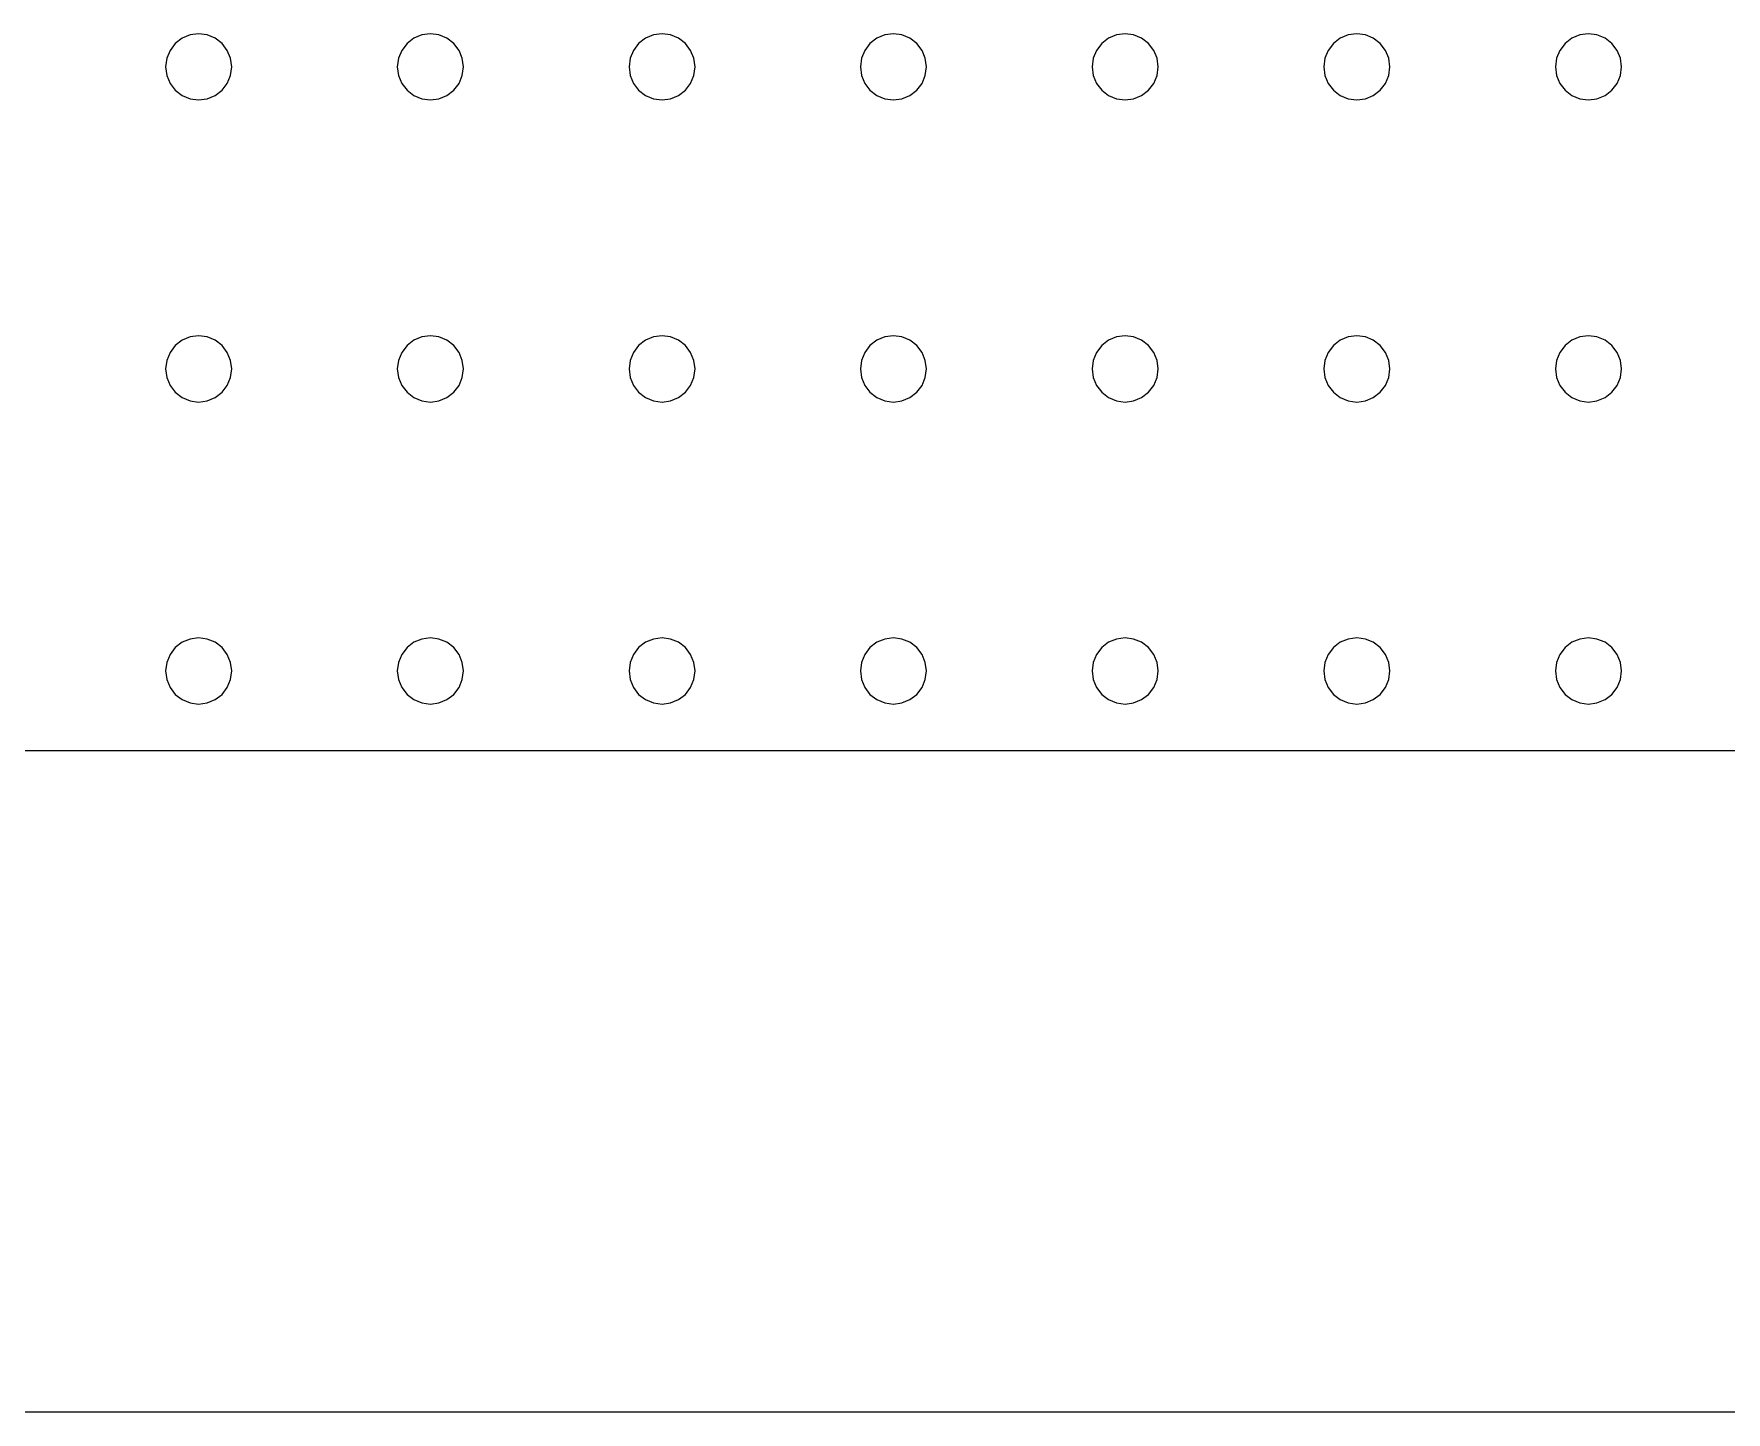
# Model space of a CAD drawing. Header units: millimetres. Extents: x 2562 to 7288, y 778 to 5635.
# Drawn here: x 5838.04 to 5853.39, y 1649.62 to 1662.13 of the extents above; entities that cross this region are included whole.
import ezdxf

# ---------------------------------------------------------------- set-up
doc = ezdxf.new("R2010")
doc.units = ezdxf.units.MM
doc.layers.add('0-gnl-gor3', color=252, linetype='Continuous')
doc.layers.add('2-tef-sabit', color=251, linetype='Continuous')

# ---------------------------------------------------------------- blocks, each defined once
blk = doc.blocks.new('ice well')
at = {"layer": '0-gnl-gor3'}
for p, q in [((62368.94, 6543.76), (62368.94, 6960.06)), ((62428.94, 6545.76), (62428.94, 6854.24)), ((62434.67, 6839.59), (62434.05, 6839.11)), ((62435.4, 6839.89), (62434.67, 6839.59)), ((62436.17, 6839.99), (62435.4, 6839.89)), ((62436.95, 6839.89), (62436.17, 6839.99)), ((62437.67, 6839.59), (62436.95, 6839.89)), ((62438.29, 6839.11), (62437.67, 6839.59)), ((62462.07, 6839.59), (62461.45, 6839.11)), ((62462.8, 6839.89), (62462.07, 6839.59)), ((62463.57, 6839.99), (62462.8, 6839.89)), ((62464.35, 6839.89), (62463.57, 6839.99)), ((62465.07, 6839.59), (62464.35, 6839.89)), ((62465.69, 6839.11), (62465.07, 6839.59)), ((62489.47, 6839.59), (62488.85, 6839.11)), ((62490.19, 6839.89), (62489.47, 6839.59)), ((62490.97, 6839.99), (62490.19, 6839.89)), ((62491.75, 6839.89), (62490.97, 6839.99)), ((62492.47, 6839.59), (62491.75, 6839.89)), ((62493.09, 6839.11), (62492.47, 6839.59)), ((62433.58, 6838.49), (62433.28, 6837.76)), ((62434.05, 6839.11), (62433.58, 6838.49)), ((62438.77, 6838.49), (62438.29, 6839.11)), ((62439.07, 6837.76), (62438.77, 6838.49)), ((62460.97, 6838.49), (62460.67, 6837.76)), ((62461.45, 6839.11), (62460.97, 6838.49)), ((62466.17, 6838.49), (62465.69, 6839.11)), ((62466.47, 6837.76), (62466.17, 6838.49)), ((62488.37, 6838.49), (62488.07, 6837.76)), ((62488.85, 6839.11), (62488.37, 6838.49)), ((62493.57, 6838.49), (62493.09, 6839.11)), ((62493.87, 6837.76), (62493.57, 6838.49)), ((62433.28, 6837.76), (62433.17, 6836.99)), ((62433.17, 6836.99), (62433.28, 6836.21)), ((62439.17, 6836.99), (62439.07, 6837.76)), ((62439.07, 6836.21), (62439.17, 6836.99)), ((62460.67, 6837.76), (62460.57, 6836.99)), ((62460.57, 6836.99), (62460.67, 6836.21)), ((62466.57, 6836.99), (62466.47, 6837.76)), ((62466.47, 6836.21), (62466.57, 6836.99)), ((62488.07, 6837.76), (62487.97, 6836.99)), ((62487.97, 6836.99), (62488.07, 6836.21)), ((62493.97, 6836.99), (62493.87, 6837.76)), ((62493.87, 6836.21), (62493.97, 6836.99)), ((62433.28, 6836.21), (62433.58, 6835.49)), ((62433.58, 6835.49), (62434.05, 6834.87)), ((62434.05, 6834.87), (62434.67, 6834.39)), ((62437.67, 6834.39), (62438.29, 6834.87)), ((62438.29, 6834.87), (62438.77, 6835.49)), ((62438.77, 6835.49), (62439.07, 6836.21)), ((62460.67, 6836.21), (62460.97, 6835.49)), ((62460.97, 6835.49), (62461.45, 6834.87)), ((62461.45, 6834.87), (62462.07, 6834.39)), ((62465.07, 6834.39), (62465.69, 6834.87)), ((62465.69, 6834.87), (62466.17, 6835.49)), ((62466.17, 6835.49), (62466.47, 6836.21)), ((62488.07, 6836.21), (62488.37, 6835.49)), ((62488.37, 6835.49), (62488.85, 6834.87)), ((62488.85, 6834.87), (62489.47, 6834.39)), ((62492.47, 6834.39), (62493.09, 6834.87)), ((62493.09, 6834.87), (62493.57, 6835.49)), ((62493.57, 6835.49), (62493.87, 6836.21)), ((62434.67, 6834.39), (62435.4, 6834.09)), ((62435.4, 6834.09), (62436.17, 6833.99)), ((62436.17, 6833.99), (62436.95, 6834.09)), ((62436.95, 6834.09), (62437.67, 6834.39)), ((62462.07, 6834.39), (62462.8, 6834.09)), ((62462.8, 6834.09), (62463.57, 6833.99)), ((62463.57, 6833.99), (62464.35, 6834.09)), ((62464.35, 6834.09), (62465.07, 6834.39)), ((62489.47, 6834.39), (62490.19, 6834.09)), ((62490.19, 6834.09), (62490.97, 6833.99)), ((62490.97, 6833.99), (62491.75, 6834.09)), ((62491.75, 6834.09), (62492.47, 6834.39)), ((62434.05, 6818.08), (62433.58, 6817.46)), ((62434.67, 6818.56), (62434.05, 6818.08)), ((62435.4, 6818.86), (62434.67, 6818.56)), ((62436.17, 6818.96), (62435.4, 6818.86)), ((62436.95, 6818.86), (62436.17, 6818.96)), ((62437.67, 6818.56), (62436.95, 6818.86)), ((62438.29, 6818.08), (62437.67, 6818.56)), ((62438.77, 6817.46), (62438.29, 6818.08)), ((62461.45, 6818.08), (62460.97, 6817.46)), ((62462.07, 6818.56), (62461.45, 6818.08)), ((62462.8, 6818.86), (62462.07, 6818.56)), ((62463.57, 6818.96), (62462.8, 6818.86)), ((62464.35, 6818.86), (62463.57, 6818.96)), ((62465.07, 6818.56), (62464.35, 6818.86)), ((62465.69, 6818.08), (62465.07, 6818.56)), ((62466.17, 6817.46), (62465.69, 6818.08)), ((62488.85, 6818.08), (62488.37, 6817.46)), ((62489.47, 6818.56), (62488.85, 6818.08)), ((62490.19, 6818.86), (62489.47, 6818.56)), ((62490.97, 6818.96), (62490.19, 6818.86)), ((62491.75, 6818.86), (62490.97, 6818.96)), ((62492.47, 6818.56), (62491.75, 6818.86)), ((62493.09, 6818.08), (62492.47, 6818.56)), ((62493.57, 6817.46), (62493.09, 6818.08)), ((62433.28, 6816.74), (62433.17, 6815.96)), ((62433.58, 6817.46), (62433.28, 6816.74)), ((62439.07, 6816.74), (62438.77, 6817.46)), ((62439.17, 6815.96), (62439.07, 6816.74)), ((62460.67, 6816.74), (62460.57, 6815.96)), ((62460.97, 6817.46), (62460.67, 6816.74)), ((62466.47, 6816.74), (62466.17, 6817.46)), ((62466.57, 6815.96), (62466.47, 6816.74)), ((62488.07, 6816.74), (62487.97, 6815.96)), ((62488.37, 6817.46), (62488.07, 6816.74)), ((62493.87, 6816.74), (62493.57, 6817.46)), ((62493.97, 6815.96), (62493.87, 6816.74)), ((62433.17, 6815.96), (62433.28, 6815.19)), ((62433.28, 6815.19), (62433.58, 6814.46)), ((62438.77, 6814.46), (62439.07, 6815.19)), ((62439.07, 6815.19), (62439.17, 6815.96)), ((62460.57, 6815.96), (62460.67, 6815.19)), ((62460.67, 6815.19), (62460.97, 6814.46)), ((62466.17, 6814.46), (62466.47, 6815.19)), ((62466.47, 6815.19), (62466.57, 6815.96)), ((62487.97, 6815.96), (62488.07, 6815.19)), ((62488.07, 6815.19), (62488.37, 6814.46)), ((62493.57, 6814.46), (62493.87, 6815.19)), ((62493.87, 6815.19), (62493.97, 6815.96)), ((62433.58, 6814.46), (62434.05, 6813.84)), ((62434.05, 6813.84), (62434.67, 6813.36)), ((62434.67, 6813.36), (62435.4, 6813.06)), ((62436.95, 6813.06), (62437.67, 6813.36)), ((62437.67, 6813.36), (62438.29, 6813.84)), ((62438.29, 6813.84), (62438.77, 6814.46)), ((62460.97, 6814.46), (62461.45, 6813.84)), ((62461.45, 6813.84), (62462.07, 6813.36)), ((62462.07, 6813.36), (62462.8, 6813.06)), ((62464.35, 6813.06), (62465.07, 6813.36)), ((62465.07, 6813.36), (62465.69, 6813.84)), ((62465.69, 6813.84), (62466.17, 6814.46)), ((62488.37, 6814.46), (62488.85, 6813.84)), ((62488.85, 6813.84), (62489.47, 6813.36)), ((62489.47, 6813.36), (62490.19, 6813.06)), ((62491.75, 6813.06), (62492.47, 6813.36)), ((62492.47, 6813.36), (62493.09, 6813.84)), ((62493.09, 6813.84), (62493.57, 6814.46)), ((62435.4, 6813.06), (62436.17, 6812.96)), ((62436.17, 6812.96), (62436.95, 6813.06)), ((62462.8, 6813.06), (62463.57, 6812.96)), ((62463.57, 6812.96), (62464.35, 6813.06)), ((62490.19, 6813.06), (62490.97, 6812.96)), ((62490.97, 6812.96), (62491.75, 6813.06)), ((62433.58, 6796.43), (62433.28, 6795.71)), ((62434.05, 6797.06), (62433.58, 6796.43)), ((62434.67, 6797.53), (62434.05, 6797.06)), ((62435.4, 6797.83), (62434.67, 6797.53)), ((62436.17, 6797.93), (62435.4, 6797.83)), ((62436.95, 6797.83), (62436.17, 6797.93)), ((62437.67, 6797.53), (62436.95, 6797.83)), ((62438.29, 6797.06), (62437.67, 6797.53)), ((62438.77, 6796.43), (62438.29, 6797.06)), ((62439.07, 6795.71), (62438.77, 6796.43)), ((62460.97, 6796.43), (62460.67, 6795.71)), ((62461.45, 6797.06), (62460.97, 6796.43)), ((62462.07, 6797.53), (62461.45, 6797.06)), ((62462.8, 6797.83), (62462.07, 6797.53)), ((62463.57, 6797.93), (62462.8, 6797.83)), ((62464.35, 6797.83), (62463.57, 6797.93)), ((62465.07, 6797.53), (62464.35, 6797.83)), ((62465.69, 6797.06), (62465.07, 6797.53)), ((62466.17, 6796.43), (62465.69, 6797.06)), ((62466.47, 6795.71), (62466.17, 6796.43)), ((62488.37, 6796.43), (62488.07, 6795.71)), ((62488.85, 6797.06), (62488.37, 6796.43)), ((62489.47, 6797.53), (62488.85, 6797.06)), ((62490.19, 6797.83), (62489.47, 6797.53)), ((62490.97, 6797.93), (62490.19, 6797.83)), ((62491.75, 6797.83), (62490.97, 6797.93)), ((62492.47, 6797.53), (62491.75, 6797.83)), ((62493.09, 6797.06), (62492.47, 6797.53)), ((62493.57, 6796.43), (62493.09, 6797.06)), ((62493.87, 6795.71), (62493.57, 6796.43)), ((62433.28, 6795.71), (62433.17, 6794.93)), ((62433.17, 6794.93), (62433.28, 6794.16)), ((62439.17, 6794.93), (62439.07, 6795.71)), ((62439.07, 6794.16), (62439.17, 6794.93)), ((62460.67, 6795.71), (62460.57, 6794.93)), ((62460.57, 6794.93), (62460.67, 6794.16)), ((62466.57, 6794.93), (62466.47, 6795.71)), ((62466.47, 6794.16), (62466.57, 6794.93)), ((62488.07, 6795.71), (62487.97, 6794.93)), ((62487.97, 6794.93), (62488.07, 6794.16)), ((62493.97, 6794.93), (62493.87, 6795.71)), ((62493.87, 6794.16), (62493.97, 6794.93)), ((62433.28, 6794.16), (62433.58, 6793.43)), ((62433.58, 6793.43), (62434.05, 6792.81)), ((62438.29, 6792.81), (62438.77, 6793.43)), ((62438.77, 6793.43), (62439.07, 6794.16)), ((62460.67, 6794.16), (62460.97, 6793.43)), ((62460.97, 6793.43), (62461.45, 6792.81)), ((62465.69, 6792.81), (62466.17, 6793.43)), ((62466.17, 6793.43), (62466.47, 6794.16)), ((62488.07, 6794.16), (62488.37, 6793.43)), ((62488.37, 6793.43), (62488.85, 6792.81)), ((62493.09, 6792.81), (62493.57, 6793.43)), ((62493.57, 6793.43), (62493.87, 6794.16)), ((62434.05, 6792.81), (62434.67, 6792.34)), ((62434.67, 6792.34), (62435.4, 6792.04)), ((62435.4, 6792.04), (62436.17, 6791.93)), ((62436.17, 6791.93), (62436.95, 6792.04)), ((62436.95, 6792.04), (62437.67, 6792.34)), ((62437.67, 6792.34), (62438.29, 6792.81)), ((62461.45, 6792.81), (62462.07, 6792.34)), ((62462.07, 6792.34), (62462.8, 6792.04)), ((62462.8, 6792.04), (62463.57, 6791.93)), ((62463.57, 6791.93), (62464.35, 6792.04)), ((62464.35, 6792.04), (62465.07, 6792.34)), ((62465.07, 6792.34), (62465.69, 6792.81)), ((62488.85, 6792.81), (62489.47, 6792.34)), ((62489.47, 6792.34), (62490.19, 6792.04)), ((62490.19, 6792.04), (62490.97, 6791.93)), ((62490.97, 6791.93), (62491.75, 6792.04)), ((62491.75, 6792.04), (62492.47, 6792.34)), ((62492.47, 6792.34), (62493.09, 6792.81)), ((62434.67, 6776.53), (62434.05, 6776.06)), ((62435.4, 6776.83), (62434.67, 6776.53)), ((62436.17, 6776.93), (62435.4, 6776.83)), ((62436.95, 6776.83), (62436.17, 6776.93)), ((62437.67, 6776.53), (62436.95, 6776.83)), ((62438.29, 6776.06), (62437.67, 6776.53)), ((62462.07, 6776.53), (62461.45, 6776.06)), ((62462.8, 6776.83), (62462.07, 6776.53)), ((62463.57, 6776.93), (62462.8, 6776.83)), ((62464.35, 6776.83), (62463.57, 6776.93)), ((62465.07, 6776.53), (62464.35, 6776.83)), ((62465.69, 6776.06), (62465.07, 6776.53)), ((62489.47, 6776.53), (62488.85, 6776.06)), ((62490.19, 6776.83), (62489.47, 6776.53)), ((62490.97, 6776.93), (62490.19, 6776.83)), ((62491.75, 6776.83), (62490.97, 6776.93)), ((62492.47, 6776.53), (62491.75, 6776.83)), ((62493.09, 6776.06), (62492.47, 6776.53)), ((62433.58, 6775.43), (62433.28, 6774.71)), ((62434.05, 6776.06), (62433.58, 6775.43)), ((62438.77, 6775.43), (62438.29, 6776.06)), ((62439.07, 6774.71), (62438.77, 6775.43)), ((62460.97, 6775.43), (62460.67, 6774.71)), ((62461.45, 6776.06), (62460.97, 6775.43)), ((62466.17, 6775.43), (62465.69, 6776.06)), ((62466.47, 6774.71), (62466.17, 6775.43)), ((62488.37, 6775.43), (62488.07, 6774.71)), ((62488.85, 6776.06), (62488.37, 6775.43)), ((62493.57, 6775.43), (62493.09, 6776.06)), ((62493.87, 6774.71), (62493.57, 6775.43)), ((62433.28, 6774.71), (62433.17, 6773.93)), ((62433.17, 6773.93), (62433.28, 6773.16)), ((62439.17, 6773.93), (62439.07, 6774.71)), ((62439.07, 6773.16), (62439.17, 6773.93)), ((62460.67, 6774.71), (62460.57, 6773.93)), ((62460.57, 6773.93), (62460.67, 6773.16)), ((62466.57, 6773.93), (62466.47, 6774.71)), ((62466.47, 6773.16), (62466.57, 6773.93)), ((62488.07, 6774.71), (62487.97, 6773.93)), ((62487.97, 6773.93), (62488.07, 6773.16)), ((62493.97, 6773.93), (62493.87, 6774.71)), ((62493.87, 6773.16), (62493.97, 6773.93)), ((62433.28, 6773.16), (62433.58, 6772.43)), ((62433.58, 6772.43), (62434.05, 6771.81)), ((62438.29, 6771.81), (62438.77, 6772.43)), ((62438.77, 6772.43), (62439.07, 6773.16)), ((62460.67, 6773.16), (62460.97, 6772.43)), ((62460.97, 6772.43), (62461.45, 6771.81)), ((62465.69, 6771.81), (62466.17, 6772.43)), ((62466.17, 6772.43), (62466.47, 6773.16)), ((62488.07, 6773.16), (62488.37, 6772.43)), ((62488.37, 6772.43), (62488.85, 6771.81)), ((62493.09, 6771.81), (62493.57, 6772.43)), ((62493.57, 6772.43), (62493.87, 6773.16)), ((62434.05, 6771.81), (62434.67, 6771.34)), ((62434.67, 6771.34), (62435.4, 6771.04)), ((62435.4, 6771.04), (62436.17, 6770.93)), ((62436.17, 6770.93), (62436.95, 6771.04)), ((62436.95, 6771.04), (62437.67, 6771.34)), ((62437.67, 6771.34), (62438.29, 6771.81)), ((62461.45, 6771.81), (62462.07, 6771.34)), ((62462.07, 6771.34), (62462.8, 6771.04)), ((62462.8, 6771.04), (62463.57, 6770.93)), ((62463.57, 6770.93), (62464.35, 6771.04)), ((62464.35, 6771.04), (62465.07, 6771.34)), ((62465.07, 6771.34), (62465.69, 6771.81)), ((62488.85, 6771.81), (62489.47, 6771.34)), ((62489.47, 6771.34), (62490.19, 6771.04)), ((62490.19, 6771.04), (62490.97, 6770.93)), ((62490.97, 6770.93), (62491.75, 6771.04)), ((62491.75, 6771.04), (62492.47, 6771.34)), ((62492.47, 6771.34), (62493.09, 6771.81)), ((62434.05, 6755.03), (62433.58, 6754.41)), ((62434.67, 6755.51), (62434.05, 6755.03)), ((62435.4, 6755.81), (62434.67, 6755.51)), ((62436.17, 6755.91), (62435.4, 6755.81)), ((62436.95, 6755.81), (62436.17, 6755.91)), ((62437.67, 6755.51), (62436.95, 6755.81)), ((62438.29, 6755.03), (62437.67, 6755.51)), ((62438.77, 6754.41), (62438.29, 6755.03)), ((62461.45, 6755.03), (62460.97, 6754.41)), ((62462.07, 6755.51), (62461.45, 6755.03)), ((62462.8, 6755.81), (62462.07, 6755.51)), ((62463.57, 6755.91), (62462.8, 6755.81)), ((62464.35, 6755.81), (62463.57, 6755.91)), ((62465.07, 6755.51), (62464.35, 6755.81)), ((62465.69, 6755.03), (62465.07, 6755.51)), ((62466.17, 6754.41), (62465.69, 6755.03)), ((62488.85, 6755.03), (62488.37, 6754.41)), ((62489.47, 6755.51), (62488.85, 6755.03)), ((62490.19, 6755.81), (62489.47, 6755.51)), ((62490.97, 6755.91), (62490.19, 6755.81)), ((62491.75, 6755.81), (62490.97, 6755.91)), ((62492.47, 6755.51), (62491.75, 6755.81)), ((62493.09, 6755.03), (62492.47, 6755.51)), ((62493.57, 6754.41), (62493.09, 6755.03)), ((62433.28, 6753.68), (62433.17, 6752.91)), ((62433.58, 6754.41), (62433.28, 6753.68)), ((62439.07, 6753.68), (62438.77, 6754.41)), ((62439.17, 6752.91), (62439.07, 6753.68)), ((62460.67, 6753.68), (62460.57, 6752.91)), ((62460.97, 6754.41), (62460.67, 6753.68)), ((62466.47, 6753.68), (62466.17, 6754.41)), ((62466.57, 6752.91), (62466.47, 6753.68)), ((62488.07, 6753.68), (62487.97, 6752.91)), ((62488.37, 6754.41), (62488.07, 6753.68)), ((62493.87, 6753.68), (62493.57, 6754.41)), ((62493.97, 6752.91), (62493.87, 6753.68)), ((62433.17, 6752.91), (62433.28, 6752.13)), ((62433.28, 6752.13), (62433.58, 6751.41)), ((62438.77, 6751.41), (62439.07, 6752.13)), ((62439.07, 6752.13), (62439.17, 6752.91)), ((62460.57, 6752.91), (62460.67, 6752.13)), ((62460.67, 6752.13), (62460.97, 6751.41)), ((62466.17, 6751.41), (62466.47, 6752.13)), ((62466.47, 6752.13), (62466.57, 6752.91)), ((62487.97, 6752.91), (62488.07, 6752.13)), ((62488.07, 6752.13), (62488.37, 6751.41)), ((62493.57, 6751.41), (62493.87, 6752.13)), ((62493.87, 6752.13), (62493.97, 6752.91)), ((62433.58, 6751.41), (62434.05, 6750.79)), ((62434.05, 6750.79), (62434.67, 6750.31)), ((62437.67, 6750.31), (62438.29, 6750.79)), ((62438.29, 6750.79), (62438.77, 6751.41)), ((62460.97, 6751.41), (62461.45, 6750.79)), ((62461.45, 6750.79), (62462.07, 6750.31)), ((62465.07, 6750.31), (62465.69, 6750.79)), ((62465.69, 6750.79), (62466.17, 6751.41)), ((62488.37, 6751.41), (62488.85, 6750.79)), ((62488.85, 6750.79), (62489.47, 6750.31)), ((62492.47, 6750.31), (62493.09, 6750.79)), ((62493.09, 6750.79), (62493.57, 6751.41)), ((62434.67, 6750.31), (62435.4, 6750.01)), ((62435.4, 6750.01), (62436.17, 6749.91)), ((62436.17, 6749.91), (62436.95, 6750.01)), ((62436.95, 6750.01), (62437.67, 6750.31)), ((62462.07, 6750.31), (62462.8, 6750.01)), ((62462.8, 6750.01), (62463.57, 6749.91)), ((62463.57, 6749.91), (62464.35, 6750.01)), ((62464.35, 6750.01), (62465.07, 6750.31)), ((62489.47, 6750.31), (62490.19, 6750.01)), ((62490.19, 6750.01), (62490.97, 6749.91)), ((62490.97, 6749.91), (62491.75, 6750.01)), ((62491.75, 6750.01), (62492.47, 6750.31)), ((62434.05, 6734), (62433.58, 6733.38)), ((62434.67, 6734.48), (62434.05, 6734)), ((62435.4, 6734.78), (62434.67, 6734.48)), ((62436.17, 6734.88), (62435.4, 6734.78)), ((62436.95, 6734.78), (62436.17, 6734.88)), ((62437.67, 6734.48), (62436.95, 6734.78)), ((62438.29, 6734), (62437.67, 6734.48)), ((62438.77, 6733.38), (62438.29, 6734)), ((62461.45, 6734), (62460.97, 6733.38)), ((62462.07, 6734.48), (62461.45, 6734)), ((62462.8, 6734.78), (62462.07, 6734.48)), ((62463.57, 6734.88), (62462.8, 6734.78)), ((62464.35, 6734.78), (62463.57, 6734.88)), ((62465.07, 6734.48), (62464.35, 6734.78)), ((62465.69, 6734), (62465.07, 6734.48)), ((62466.17, 6733.38), (62465.69, 6734)), ((62488.85, 6734), (62488.37, 6733.38)), ((62489.47, 6734.48), (62488.85, 6734)), ((62490.19, 6734.78), (62489.47, 6734.48)), ((62490.97, 6734.88), (62490.19, 6734.78)), ((62491.75, 6734.78), (62490.97, 6734.88)), ((62492.47, 6734.48), (62491.75, 6734.78)), ((62493.09, 6734), (62492.47, 6734.48)), ((62493.57, 6733.38), (62493.09, 6734)), ((62433.28, 6732.66), (62433.17, 6731.88)), ((62433.58, 6733.38), (62433.28, 6732.66)), ((62439.07, 6732.66), (62438.77, 6733.38)), ((62439.17, 6731.88), (62439.07, 6732.66)), ((62460.67, 6732.66), (62460.57, 6731.88)), ((62460.97, 6733.38), (62460.67, 6732.66)), ((62466.47, 6732.66), (62466.17, 6733.38)), ((62466.57, 6731.88), (62466.47, 6732.66)), ((62488.07, 6732.66), (62487.97, 6731.88)), ((62488.37, 6733.38), (62488.07, 6732.66)), ((62493.87, 6732.66), (62493.57, 6733.38)), ((62493.97, 6731.88), (62493.87, 6732.66)), ((62433.17, 6731.88), (62433.28, 6731.1)), ((62433.28, 6731.1), (62433.58, 6730.38)), ((62438.77, 6730.38), (62439.07, 6731.1)), ((62439.07, 6731.1), (62439.17, 6731.88)), ((62460.57, 6731.88), (62460.67, 6731.1)), ((62460.67, 6731.1), (62460.97, 6730.38)), ((62466.17, 6730.38), (62466.47, 6731.1)), ((62466.47, 6731.1), (62466.57, 6731.88)), ((62487.97, 6731.88), (62488.07, 6731.1)), ((62488.07, 6731.1), (62488.37, 6730.38)), ((62493.57, 6730.38), (62493.87, 6731.1)), ((62493.87, 6731.1), (62493.97, 6731.88)), ((62433.58, 6730.38), (62434.05, 6729.76)), ((62434.05, 6729.76), (62434.67, 6729.28)), ((62434.67, 6729.28), (62435.4, 6728.98)), ((62435.4, 6728.98), (62436.17, 6728.88)), ((62436.17, 6728.88), (62436.95, 6728.98)), ((62436.95, 6728.98), (62437.67, 6729.28)), ((62437.67, 6729.28), (62438.29, 6729.76)), ((62438.29, 6729.76), (62438.77, 6730.38)), ((62460.97, 6730.38), (62461.45, 6729.76)), ((62461.45, 6729.76), (62462.07, 6729.28)), ((62462.07, 6729.28), (62462.8, 6728.98)), ((62462.8, 6728.98), (62463.57, 6728.88)), ((62463.57, 6728.88), (62464.35, 6728.98)), ((62464.35, 6728.98), (62465.07, 6729.28)), ((62465.07, 6729.28), (62465.69, 6729.76)), ((62465.69, 6729.76), (62466.17, 6730.38)), ((62488.37, 6730.38), (62488.85, 6729.76)), ((62488.85, 6729.76), (62489.47, 6729.28)), ((62489.47, 6729.28), (62490.19, 6728.98)), ((62490.19, 6728.98), (62490.97, 6728.88)), ((62490.97, 6728.88), (62491.75, 6728.98)), ((62491.75, 6728.98), (62492.47, 6729.28)), ((62492.47, 6729.28), (62493.09, 6729.76)), ((62493.09, 6729.76), (62493.57, 6730.38)), ((62435.4, 6713.75), (62434.67, 6713.45)), ((62436.17, 6713.85), (62435.4, 6713.75)), ((62436.95, 6713.75), (62436.17, 6713.85)), ((62437.67, 6713.45), (62436.95, 6713.75)), ((62462.8, 6713.75), (62462.07, 6713.45)), ((62463.57, 6713.85), (62462.8, 6713.75)), ((62464.35, 6713.75), (62463.57, 6713.85)), ((62465.07, 6713.45), (62464.35, 6713.75)), ((62490.19, 6713.75), (62489.47, 6713.45)), ((62490.97, 6713.85), (62490.19, 6713.75)), ((62491.75, 6713.75), (62490.97, 6713.85)), ((62492.47, 6713.45), (62491.75, 6713.75)), ((62433.58, 6712.35), (62433.28, 6711.63)), ((62434.05, 6712.98), (62433.58, 6712.35)), ((62434.67, 6713.45), (62434.05, 6712.98)), ((62438.29, 6712.98), (62437.67, 6713.45)), ((62438.77, 6712.35), (62438.29, 6712.98)), ((62439.07, 6711.63), (62438.77, 6712.35)), ((62460.97, 6712.35), (62460.67, 6711.63)), ((62461.45, 6712.98), (62460.97, 6712.35)), ((62462.07, 6713.45), (62461.45, 6712.98)), ((62465.69, 6712.98), (62465.07, 6713.45)), ((62466.17, 6712.35), (62465.69, 6712.98)), ((62466.47, 6711.63), (62466.17, 6712.35)), ((62488.37, 6712.35), (62488.07, 6711.63)), ((62488.85, 6712.98), (62488.37, 6712.35)), ((62489.47, 6713.45), (62488.85, 6712.98)), ((62493.09, 6712.98), (62492.47, 6713.45)), ((62493.57, 6712.35), (62493.09, 6712.98)), ((62493.87, 6711.63), (62493.57, 6712.35)), ((62433.28, 6711.63), (62433.17, 6710.85)), ((62433.17, 6710.85), (62433.28, 6710.08)), ((62439.17, 6710.85), (62439.07, 6711.63)), ((62439.07, 6710.08), (62439.17, 6710.85)), ((62460.67, 6711.63), (62460.57, 6710.85)), ((62460.57, 6710.85), (62460.67, 6710.08)), ((62466.57, 6710.85), (62466.47, 6711.63)), ((62466.47, 6710.08), (62466.57, 6710.85)), ((62488.07, 6711.63), (62487.97, 6710.85)), ((62487.97, 6710.85), (62488.07, 6710.08)), ((62493.97, 6710.85), (62493.87, 6711.63)), ((62493.87, 6710.08), (62493.97, 6710.85)), ((62433.28, 6710.08), (62433.58, 6709.35)), ((62433.58, 6709.35), (62434.05, 6708.73)), ((62438.29, 6708.73), (62438.77, 6709.35)), ((62438.77, 6709.35), (62439.07, 6710.08)), ((62460.67, 6710.08), (62460.97, 6709.35)), ((62460.97, 6709.35), (62461.45, 6708.73)), ((62465.69, 6708.73), (62466.17, 6709.35)), ((62466.17, 6709.35), (62466.47, 6710.08)), ((62488.07, 6710.08), (62488.37, 6709.35)), ((62488.37, 6709.35), (62488.85, 6708.73)), ((62493.09, 6708.73), (62493.57, 6709.35)), ((62493.57, 6709.35), (62493.87, 6710.08)), ((62434.05, 6708.73), (62434.67, 6708.26)), ((62434.67, 6708.26), (62435.4, 6707.96)), ((62435.4, 6707.96), (62436.17, 6707.85)), ((62436.17, 6707.85), (62436.95, 6707.96)), ((62436.95, 6707.96), (62437.67, 6708.26)), ((62437.67, 6708.26), (62438.29, 6708.73)), ((62461.45, 6708.73), (62462.07, 6708.26)), ((62462.07, 6708.26), (62462.8, 6707.96)), ((62462.8, 6707.96), (62463.57, 6707.85)), ((62463.57, 6707.85), (62464.35, 6707.96)), ((62464.35, 6707.96), (62465.07, 6708.26)), ((62465.07, 6708.26), (62465.69, 6708.73)), ((62488.85, 6708.73), (62489.47, 6708.26)), ((62489.47, 6708.26), (62490.19, 6707.96)), ((62490.19, 6707.96), (62490.97, 6707.85)), ((62490.97, 6707.85), (62491.75, 6707.96)), ((62491.75, 6707.96), (62492.47, 6708.26)), ((62492.47, 6708.26), (62493.09, 6708.73))]:
    blk.add_line(p, q, dxfattribs=at)
blk = doc.blocks.new('DELIUNIT')
at = {"layer": '0-gnl-gor3', "xscale": 0.1, "yscale": 0.1, "zscale": 0.1, "rotation": 180}
blk.add_blockref('ice well', (6032.873, 639.376), dxfattribs=at)

msp = doc.modelspace()

# ---------------------------------------------------------------- block references
at = {"layer": '2-tef-sabit', "rotation": 270}
msp.add_blockref('DELIUNIT', (5883.854, 1445.602), dxfattribs=at)

doc.saveas('drawing.dxf')
